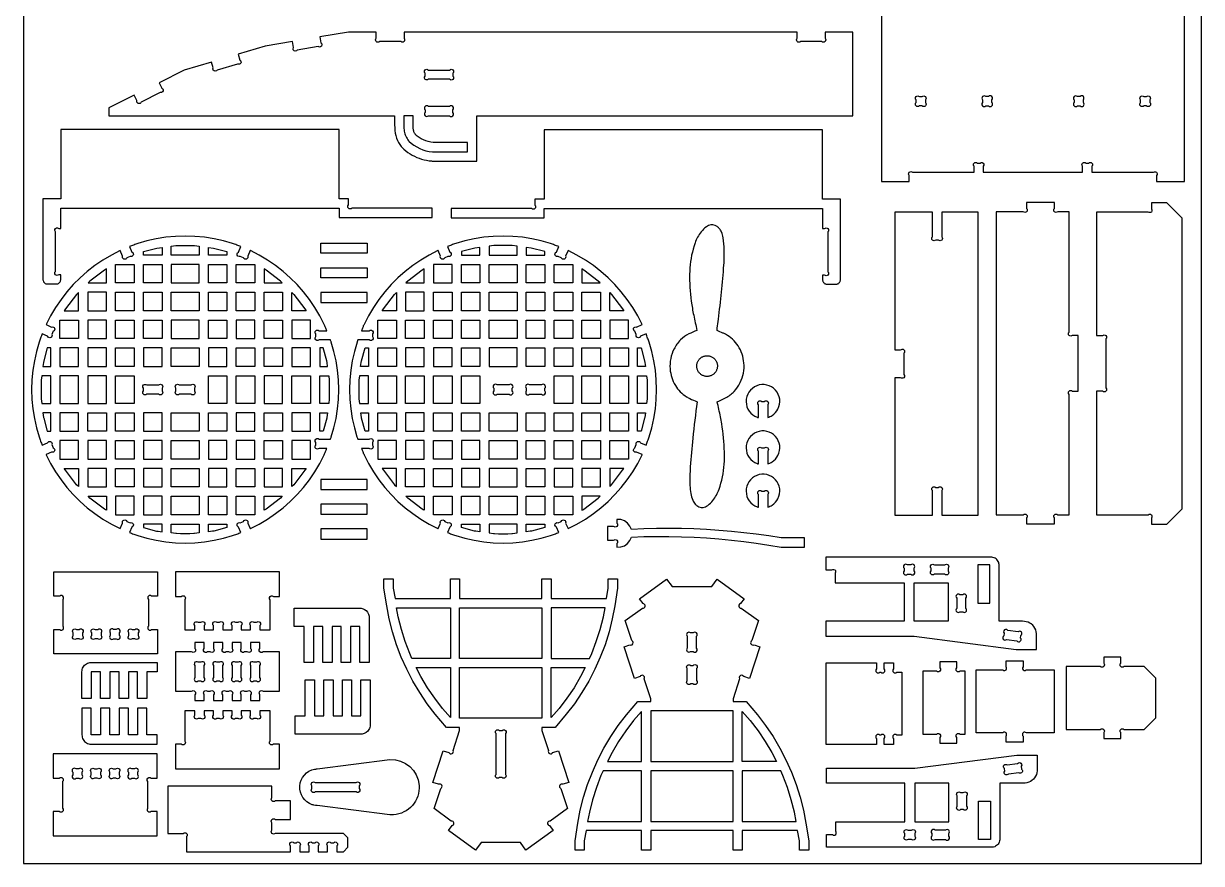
# Model space of a CAD drawing. Extents: x 9.7 to 25.6, y 2.8 to 20.8.
# Drawn here: x 9.75 to 25.62, y 2.76 to 14.08 of the extents above; entities that cross this region are included whole.
import ezdxf

# ---------------------------------------------------------------- set-up
doc = ezdxf.new("R2010")
doc.units = 0
doc.header["$MEASUREMENT"] = 0
doc.layers.get('0').update_dxf_attribs({"linetype": 'CONTINUOUS'})
doc.layers.add('SECTIONCUTEDGES', color=18, linetype='CONTINUOUS')

msp = doc.modelspace()

# ---------------------------------------------------------------- linework, layer by layer
for points in [[(25.617, 20.781), (9.748, 20.781), (9.748, 2.759), (25.617, 2.759)], [(10.614, 10.459), (10.614, 10.209), (10.864, 10.209), (10.864, 10.459)], [(10.614, 10.084), (10.614, 9.834), (10.864, 9.834), (10.864, 10.084)], [(10.614, 9.709), (10.614, 9.459), (10.864, 9.459), (10.864, 9.709)], [(11.364, 8.584), (11.614, 8.584), (11.614, 8.834), (11.364, 8.834)], [(12.614, 8.834), (12.614, 8.584), (12.864, 8.584), (12.864, 8.834)], [(15.521, 8.834), (15.521, 8.584), (15.271, 8.584), (15.271, 8.834)], [(16.771, 8.584), (16.521, 8.584), (16.521, 8.834), (16.771, 8.834)], [(10.614, 8.209), (10.864, 8.209), (10.864, 8.459), (10.614, 8.459)], [(11.364, 8.209), (11.614, 8.209), (11.614, 8.459), (11.364, 8.459)], [(16.771, 8.209), (16.521, 8.209), (16.521, 8.459), (16.771, 8.459)], [(11.364, 7.709), (11.364, 7.459), (11.614, 7.459), (11.614, 7.709)], [(16.771, 7.709), (16.771, 7.459), (16.521, 7.459), (16.521, 7.709)]]:
    msp.add_lwpolyline(points, close=True)
for points in [[(21.898, 13.052), (21.898, 13.016, -1), (21.854, 12.971), (21.817, 12.971, -1), (21.773, 13.016), (21.773, 13.052, -1), (21.817, 13.096), (21.854, 13.096, -1)], [(22.712, 12.971), (22.748, 12.971, 1), (22.793, 13.016), (22.793, 13.052, 1), (22.748, 13.096), (22.712, 13.096, 1), (22.668, 13.052), (22.668, 13.016, 1)], [(23.945, 12.971), (23.982, 12.971, 1), (24.026, 13.016), (24.026, 13.052, 1), (23.982, 13.096), (23.945, 13.096, 1), (23.901, 13.052), (23.901, 13.016, 1)], [(24.877, 12.971), (24.84, 12.971, -1), (24.796, 13.016), (24.796, 13.052, -1), (24.84, 13.096), (24.877, 13.096, -1), (24.921, 13.052), (24.921, 13.016, -1)], [(21.655, 6.658), (21.702, 6.658, 1), (21.746, 6.702), (21.746, 6.739, 1), (21.702, 6.783), (21.655, 6.783, 1), (21.611, 6.739), (21.611, 6.702, 1)], [(12.182, 5.264), (12.182, 5.426, 1), (12.138, 5.47), (12.102, 5.47, 1), (12.057, 5.426), (12.057, 5.264, 1), (12.102, 5.22), (12.138, 5.22, 1)], [(12.352, 5.22), (12.388, 5.22, 1), (12.432, 5.264), (12.432, 5.426, 1), (12.388, 5.47), (12.352, 5.47, 1), (12.307, 5.426), (12.307, 5.264, 1)], [(12.682, 5.264), (12.682, 5.426, 1), (12.638, 5.47), (12.602, 5.47, 1), (12.557, 5.426), (12.557, 5.264, 1), (12.602, 5.22), (12.638, 5.22, 1)], [(12.852, 5.22), (12.888, 5.22, 1), (12.932, 5.264), (12.932, 5.426, 1), (12.888, 5.47), (12.852, 5.47, 1), (12.807, 5.426), (12.807, 5.264, 1)], [(18.734, 5.429), (18.77, 5.429, -1), (18.815, 5.385), (18.815, 5.223, -1), (18.77, 5.179), (18.734, 5.179, -1), (18.69, 5.223), (18.69, 5.385, -1)], [(10.456, 3.909), (10.492, 3.909, 1), (10.536, 3.953), (10.536, 3.989, 1), (10.492, 4.034), (10.456, 4.034, 1), (10.411, 3.989), (10.411, 3.953, 1)], [(21.664, 3.207), (21.711, 3.207, -1), (21.755, 3.163), (21.755, 3.126, -1), (21.711, 3.082), (21.664, 3.082, -1), (21.62, 3.126), (21.62, 3.163, -1)]]:
    msp.add_lwpolyline(points, format="xyb", close=True)
at = {"layer": 'SECTIONCUTEDGES'}
msp.add_lwpolyline([(21.306, 17.294), (21.306, 11.95), (21.681, 11.95), (21.681, 12.031, -1), (21.725, 12.075), (22.553, 12.075), (22.553, 12.156, -1), (22.597, 12.2), (22.634, 12.2, -1), (22.678, 12.156), (22.678, 12.075), (24.016, 12.075), (24.016, 12.156, -1), (24.06, 12.2), (24.096, 12.2, -1), (24.141, 12.156), (24.141, 12.075), (24.969, 12.075, -1), (25.013, 12.031), (25.013, 11.95), (25.388, 11.95), (25.388, 17.294, -1)], format="xyb", dxfattribs=at)
for points in [[(10.899, 12.838), (14.747, 12.838, 0.002134), (14.748, 12.677, 0.087341), (14.774, 12.535, 0.074516), (14.836, 12.424, 0.050894), (14.871, 12.386, 0.0521), (14.985, 12.307, 0.105525), (15.246, 12.228, 0.010514), (15.264, 12.227, 0.005257), (15.301, 12.226), (15.855, 12.226), (15.855, 12.838), (20.921, 12.838), (20.921, 13.963), (20.546, 13.963), (20.546, 13.883, -1), (20.502, 13.838), (20.215, 13.838, -1), (20.171, 13.883), (20.171, 13.963), (14.874, 13.963), (14.874, 13.883, -1), (14.83, 13.838), (14.544, 13.838, -1), (14.499, 13.883), (14.499, 13.963), (14.124, 13.963), (13.741, 13.9), (13.755, 13.82, -1), (13.719, 13.769), (13.436, 13.721, -1), (13.385, 13.757), (13.372, 13.837), (13.004, 13.774), (12.639, 13.667), (12.662, 13.589, -1), (12.632, 13.535), (12.357, 13.454, -1), (12.302, 13.484), (12.279, 13.561), (11.914, 13.454), (11.574, 13.283), (11.61, 13.211, -1), (11.59, 13.152), (11.334, 13.023, -1), (11.275, 13.043), (11.239, 13.115), (10.899, 12.944)], [(15.202, 13.454), (15.488, 13.454, -1), (15.533, 13.41), (15.533, 13.373, -1), (15.488, 13.329), (15.202, 13.329, -1), (15.157, 13.373), (15.157, 13.41, -1)], [(15.488, 12.963), (15.202, 12.963, 1), (15.157, 12.918), (15.157, 12.882, 1), (15.202, 12.838), (15.488, 12.838, 1), (15.533, 12.882), (15.533, 12.918, 1)], [(10.028, 10.588), (10.034, 10.583), (10.041, 10.578), (10.049, 10.574), (10.056, 10.572), (10.064, 10.57), (10.072, 10.57), (10.187, 10.57), (10.195, 10.57), (10.203, 10.572), (10.211, 10.574), (10.219, 10.578), (10.225, 10.583), (10.231, 10.588), (10.237, 10.594), (10.241, 10.601), (10.245, 10.608), (10.248, 10.616), (10.249, 10.624), (10.25, 10.632), (10.25, 10.695), (10.222, 10.695, -1), (10.178, 10.739), (10.178, 11.275, -1), (10.222, 11.32), (10.25, 11.32), (10.25, 11.591), (14.001, 11.591), (14.001, 11.466), (15.251, 11.466), (15.251, 11.591), (14.17, 11.591, -1), (14.126, 11.635), (14.126, 11.716), (14.001, 11.716), (14.001, 12.653), (10.25, 12.653), (10.25, 11.716), (10.01, 11.716), (10.01, 10.632), (10.01, 10.624), (10.012, 10.616), (10.015, 10.608), (10.018, 10.601), (10.023, 10.594)], [(15.511, 11.462), (16.762, 11.462), (16.762, 11.587), (20.513, 11.587), (20.513, 11.316), (20.54, 11.316, -1), (20.584, 11.272), (20.584, 10.735, -1), (20.54, 10.691), (20.513, 10.691), (20.513, 10.628), (20.513, 10.62), (20.515, 10.612), (20.517, 10.605), (20.521, 10.597), (20.526, 10.59), (20.531, 10.584), (20.537, 10.579), (20.544, 10.574), (20.551, 10.571), (20.559, 10.568), (20.567, 10.567), (20.575, 10.566), (20.69, 10.566), (20.698, 10.567), (20.706, 10.568), (20.714, 10.571), (20.721, 10.574), (20.728, 10.579), (20.734, 10.584), (20.74, 10.59), (20.744, 10.597), (20.748, 10.605), (20.75, 10.612), (20.752, 10.62), (20.753, 10.628), (20.753, 11.712), (20.513, 11.712), (20.513, 12.65), (16.762, 12.65), (16.762, 11.712), (16.637, 11.712), (16.637, 11.632, -1), (16.593, 11.587), (15.511, 11.587)], [(22.85, 7.46), (23.216, 7.46, -1), (23.26, 7.416), (23.26, 7.335), (23.636, 7.335), (23.636, 7.416, -1), (23.68, 7.46), (23.833, 7.46), (23.833, 9.082, -1), (23.877, 9.126), (23.958, 9.126), (23.958, 9.876), (23.877, 9.876, -1), (23.833, 9.92), (23.833, 11.543), (23.68, 11.543, -1), (23.636, 11.587), (23.636, 11.668), (23.26, 11.668), (23.26, 11.587, -1), (23.216, 11.543), (22.85, 11.543)], [(24.205, 7.457), (24.898, 7.457, -1), (24.942, 7.413), (24.942, 7.332), (25.151, 7.332), (25.359, 7.541), (25.359, 11.457), (25.151, 11.665), (24.942, 11.665), (24.942, 11.584, -1), (24.898, 11.54), (24.205, 11.54), (24.205, 9.874), (24.286, 9.874, -1), (24.33, 9.83), (24.33, 9.168, -1), (24.286, 9.124), (24.205, 9.124)], [(21.484, 7.453), (21.993, 7.453), (21.993, 7.784, -1), (22.037, 7.828), (22.074, 7.828, -1), (22.118, 7.784), (22.118, 7.453), (22.609, 7.453), (22.609, 11.536), (22.118, 11.536), (22.118, 11.205, -1), (22.074, 11.161), (22.037, 11.161, -1), (21.993, 11.205), (21.993, 11.536), (21.484, 11.536), (21.484, 9.682), (21.564, 9.682, -1), (21.609, 9.638), (21.609, 9.351, -1), (21.564, 9.307), (21.484, 9.307)], [(19.093, 8.982, 0.012814), (19.207, 9.037, 0.085914), (19.322, 9.122, 0.076352), (19.403, 9.24, 0.135164), (19.453, 9.505, 0.121603), (19.375, 9.735, 0.128291), (19.206, 9.892, 0.017184), (19.17, 9.909, 0.007976), (19.091, 9.943, 0.007834), (19.091, 9.944, -0.023506), (19.091, 9.945, -0.019175), (19.094, 9.975, 0.003968), (19.11, 10.095, 0.011178), (19.183, 10.826, 0.026495), (19.188, 11.032, 0.033037), (19.173, 11.193, 0.066175), (19.15, 11.271, 0.057683), (19.123, 11.315, 0.071733), (19.094, 11.344), (19.066, 11.36), (19.036, 11.368), (19.006, 11.368), (18.977, 11.359, 0.062361), (18.947, 11.341, 0.061497), (18.877, 11.274, 0.08401), (18.795, 11.124, 0.06761), (18.725, 10.786, 0.025167), (18.722, 10.621, 0.032023), (18.758, 10.242, 0.010958), (18.776, 10.148, 0.005026), (18.82, 9.945, 0.014369), (18.712, 9.896, 0.083555), (18.599, 9.815, 0.076766), (18.512, 9.695, 0.139856), (18.458, 9.425, 0.11486), (18.529, 9.203, 0.123917), (18.681, 9.05, 0.022471), (18.725, 9.026, 0.010705), (18.821, 8.982, 0.003396), (18.764, 8.49, 0.010881), (18.73, 8.107, 0.025112), (18.726, 7.855, 0.035354), (18.737, 7.744, 0.054853), (18.764, 7.655, 0.086229), (18.796, 7.604, 0.024265), (18.807, 7.593, 0.026496), (18.819, 7.583), (18.847, 7.567), (18.877, 7.559), (18.906, 7.559), (18.935, 7.568, 0.062362), (18.966, 7.585, 0.061498), (19.035, 7.653, 0.08401), (19.118, 7.803, 0.067609), (19.188, 8.141, 0.025165), (19.191, 8.306, 0.032019), (19.154, 8.685, 0.010958), (19.137, 8.779, 0.005025)], [(11.051, 7.273), (11.083, 7.347, -1), (11.141, 7.37), (11.184, 7.352, -1), (11.208, 7.294), (11.176, 7.219, -0.003882), (11.232, 7.199, 0.011648), (11.288, 7.179), (11.411, 7.143), (11.537, 7.115), (11.665, 7.095), (11.795, 7.082), (11.926, 7.078), (12.057, 7.082), (12.187, 7.095), (12.315, 7.115), (12.441, 7.143), (12.564, 7.179, 0.011648), (12.62, 7.199, -0.003882), (12.676, 7.219), (12.644, 7.294, -1), (12.668, 7.352), (12.711, 7.37, -1), (12.769, 7.347), (12.801, 7.273, -0.003922), (12.803, 7.273, 0.011767), (12.804, 7.274), (12.921, 7.333), (13.034, 7.4), (13.143, 7.474), (13.245, 7.553), (13.342, 7.639), (13.434, 7.73), (13.519, 7.827), (13.599, 7.93), (13.673, 8.038), (13.739, 8.152), (13.799, 8.268, 0.011769), (13.817, 8.311, -0.003923), (13.835, 8.353), (13.729, 8.353, -1), (13.685, 8.397), (13.685, 8.434, -1), (13.729, 8.478), (13.883, 8.478, -0.003873), (13.888, 8.493, 0.011621), (13.894, 8.509), (13.929, 8.633), (13.958, 8.758), (13.978, 8.886), (13.99, 9.015), (13.995, 9.147), (13.99, 9.278), (13.978, 9.408), (13.958, 9.536), (13.929, 9.661), (13.894, 9.785, 0.011648), (13.888, 9.8, -0.003882), (13.883, 9.815), (13.729, 9.815, -1), (13.685, 9.86), (13.685, 9.896, -1), (13.729, 9.94), (13.835, 9.94, -0.003932), (13.817, 9.983, 0.011797), (13.799, 10.025), (13.739, 10.142), (13.673, 10.255), (13.599, 10.363), (13.519, 10.466), (13.434, 10.563), (13.342, 10.654), (13.245, 10.74), (13.143, 10.82), (13.035, 10.893), (12.921, 10.96), (12.804, 11.02, 0.011767), (12.803, 11.02, -0.003922), (12.801, 11.021), (12.769, 10.947, -1), (12.711, 10.923), (12.668, 10.942, -1), (12.644, 11), (12.676, 11.074, -0.003882), (12.62, 11.095, 0.011648), (12.564, 11.114), (12.441, 11.15), (12.315, 11.178), (12.187, 11.199), (12.057, 11.211), (11.926, 11.215), (11.795, 11.211), (11.665, 11.199), (11.537, 11.178), (11.411, 11.15), (11.288, 11.114, 0.011648), (11.232, 11.095, -0.003882), (11.176, 11.074), (11.208, 11, -1), (11.184, 10.942), (11.141, 10.923, -1), (11.083, 10.947), (11.051, 11.021, -0.003922), (11.049, 11.02, 0.011767), (11.048, 11.02), (10.931, 10.96), (10.817, 10.893), (10.709, 10.82), (10.607, 10.74), (10.51, 10.654), (10.418, 10.563), (10.333, 10.466), (10.253, 10.363), (10.179, 10.255), (10.113, 10.142), (10.053, 10.025, 0.011798), (10.052, 10.023, -0.003933), (10.052, 10.022), (10.126, 9.99, -1), (10.149, 9.932), (10.131, 9.889, -1), (10.073, 9.865), (9.999, 9.897, -0.003882), (9.978, 9.841, 0.011648), (9.958, 9.785), (9.923, 9.661), (9.894, 9.536), (9.874, 9.408), (9.862, 9.278), (9.857, 9.147), (9.862, 9.015), (9.874, 8.886), (9.894, 8.758), (9.923, 8.633), (9.958, 8.509, 0.011621), (9.978, 8.453, -0.003873), (9.999, 8.397), (10.073, 8.428, -1), (10.131, 8.405), (10.149, 8.361, -1), (10.126, 8.303), (10.052, 8.272, -0.003923), (10.052, 8.27, 0.01177), (10.053, 8.268), (10.113, 8.152), (10.179, 8.038), (10.253, 7.93), (10.333, 7.827), (10.418, 7.73), (10.51, 7.639), (10.607, 7.553), (10.709, 7.474), (10.818, 7.4), (10.931, 7.333), (11.048, 7.274, 0.011767), (11.049, 7.273, -0.003922)], [(16.958, 7.219), (16.926, 7.294, -1), (16.95, 7.352), (16.993, 7.37, -1), (17.051, 7.347), (17.083, 7.273, -0.003922), (17.085, 7.273, 0.011767), (17.086, 7.274), (17.203, 7.333), (17.317, 7.4), (17.425, 7.474), (17.527, 7.553), (17.624, 7.639), (17.716, 7.73), (17.801, 7.827), (17.881, 7.93), (17.955, 8.038), (18.022, 8.152), (18.081, 8.268, 0.01177), (18.082, 8.27, -0.003923), (18.082, 8.272), (18.008, 8.303, -1), (17.985, 8.361), (18.003, 8.405, -1), (18.061, 8.428), (18.135, 8.397, -0.003873), (18.156, 8.453, 0.011621), (18.176, 8.509), (18.212, 8.633), (18.24, 8.758), (18.26, 8.886), (18.272, 9.015), (18.277, 9.147), (18.272, 9.278), (18.26, 9.408), (18.24, 9.536), (18.211, 9.661), (18.176, 9.785, 0.011648), (18.156, 9.841, -0.003882), (18.135, 9.897), (18.061, 9.865, -1), (18.003, 9.889), (17.985, 9.932, -1), (18.008, 9.99), (18.082, 10.022, -0.003933), (18.082, 10.023, 0.011798), (18.081, 10.025), (18.022, 10.142), (17.955, 10.255), (17.881, 10.363), (17.801, 10.466), (17.716, 10.563), (17.624, 10.654), (17.527, 10.74), (17.425, 10.82), (17.317, 10.893), (17.203, 10.96), (17.086, 11.02, 0.011767), (17.085, 11.02, -0.003922), (17.083, 11.021), (17.051, 10.947, -1), (16.993, 10.923), (16.95, 10.942, -1), (16.926, 11), (16.958, 11.074, -0.003882), (16.902, 11.095, 0.011648), (16.846, 11.114), (16.723, 11.15), (16.597, 11.178), (16.469, 11.199), (16.339, 11.211), (16.208, 11.215), (16.077, 11.211), (15.947, 11.199), (15.819, 11.178), (15.693, 11.15), (15.57, 11.114, 0.011648), (15.514, 11.095, -0.003882), (15.458, 11.074), (15.49, 11, -1), (15.466, 10.942), (15.423, 10.923, -1), (15.365, 10.947), (15.333, 11.021, -0.003922), (15.331, 11.02, 0.011767), (15.33, 11.02), (15.213, 10.96), (15.1, 10.893), (14.991, 10.82), (14.889, 10.74), (14.792, 10.654), (14.7, 10.563), (14.615, 10.466), (14.535, 10.363), (14.461, 10.255), (14.395, 10.142), (14.335, 10.025, 0.011798), (14.317, 9.983, -0.003932), (14.299, 9.94), (14.405, 9.94, -1), (14.449, 9.896), (14.449, 9.86, -1), (14.405, 9.815), (14.251, 9.815, -0.003882), (14.246, 9.8, 0.011648), (14.241, 9.785), (14.205, 9.661), (14.176, 9.536), (14.156, 9.408), (14.144, 9.278), (14.139, 9.147), (14.144, 9.015), (14.156, 8.886), (14.176, 8.758), (14.205, 8.633), (14.24, 8.509, 0.011621), (14.246, 8.493, -0.003873), (14.252, 8.478), (14.405, 8.478, -1), (14.449, 8.434), (14.449, 8.397, -1), (14.405, 8.353), (14.299, 8.353, -0.003923), (14.317, 8.311, 0.01177), (14.335, 8.268), (14.395, 8.152), (14.462, 8.038), (14.535, 7.93), (14.615, 7.827), (14.7, 7.73), (14.792, 7.639), (14.889, 7.553), (14.991, 7.474), (15.1, 7.4), (15.213, 7.333), (15.33, 7.274, 0.011767), (15.331, 7.273, -0.003922), (15.333, 7.273), (15.365, 7.347, -1), (15.423, 7.37), (15.466, 7.352, -1), (15.49, 7.294), (15.458, 7.219, -0.003873), (15.514, 7.199, 0.011621), (15.57, 7.179), (15.694, 7.143), (15.819, 7.115), (15.947, 7.095), (16.077, 7.082), (16.208, 7.078), (16.339, 7.082), (16.469, 7.095), (16.597, 7.115), (16.722, 7.143), (16.846, 7.179, 0.011621), (16.902, 7.199, -0.003873)], [(11.408, 9.209), (11.569, 9.209, -1), (11.614, 9.165), (11.614, 9.128, -1), (11.569, 9.084), (11.408, 9.084, -1), (11.364, 9.128), (11.364, 9.165, -1)], [(11.845, 9.209), (12.007, 9.209, -1), (12.051, 9.165), (12.051, 9.128, -1), (12.007, 9.084), (11.845, 9.084, -1), (11.801, 9.128), (11.801, 9.165, -1)], [(16.289, 9.209), (16.128, 9.209, 1), (16.083, 9.165), (16.083, 9.128, 1), (16.128, 9.084), (16.289, 9.084, 1), (16.333, 9.128), (16.333, 9.165, 1)], [(16.771, 9.128), (16.771, 9.165, 1), (16.726, 9.209), (16.565, 9.209, 1), (16.521, 9.165), (16.521, 9.128, 1), (16.565, 9.084), (16.726, 9.084, 1)], [(19.648, 8.769), (19.648, 8.942, -1), (19.692, 8.986), (19.729, 8.986, -1), (19.773, 8.942), (19.773, 8.769, 0.063472), (19.833, 8.798, 0.13308), (19.912, 8.884, 0.691874), (19.626, 9.198, 0.691227), (19.633, 8.773, 0.012807), (19.64, 8.771, -0.004269)], [(19.648, 8.144), (19.648, 8.317, -1), (19.692, 8.361), (19.729, 8.361, -1), (19.773, 8.317), (19.773, 8.144, 0.063472), (19.833, 8.173, 0.13308), (19.912, 8.259, 0.691874), (19.626, 8.573, 0.691227), (19.633, 8.148, 0.012807), (19.64, 8.146, -0.004269)], [(19.648, 7.56), (19.648, 7.733, -1), (19.692, 7.778), (19.729, 7.778, -1), (19.773, 7.733), (19.773, 7.561, 0.063472), (19.833, 7.589, 0.13308), (19.912, 7.676, 0.691874), (19.626, 7.99, 0.691227), (19.633, 7.565, 0.012807), (19.64, 7.563, -0.004269)], [(17.617, 7.115), (17.698, 7.115, -1), (17.742, 7.071), (17.742, 7.021), (17.793, 7.025), (17.842, 7.042), (17.884, 7.071), (17.916, 7.111), (17.937, 7.158), (18.106, 7.164), (18.274, 7.167), (18.443, 7.166), (18.612, 7.163), (18.781, 7.156), (18.949, 7.146), (19.117, 7.133), (19.285, 7.117), (19.453, 7.098), (19.62, 7.075), (19.787, 7.05), (19.953, 7.021), (20.268, 7.021), (20.268, 7.146), (19.953, 7.146), (19.787, 7.173), (19.62, 7.197), (19.452, 7.217), (19.285, 7.234), (19.117, 7.249), (18.948, 7.26), (18.78, 7.268), (18.611, 7.272), (18.443, 7.274), (18.274, 7.272), (18.105, 7.268), (17.937, 7.26), (17.916, 7.307), (17.884, 7.347), (17.842, 7.376), (17.793, 7.393), (17.742, 7.397), (17.742, 7.347, -1), (17.698, 7.303), (17.617, 7.303)], [(20.555, 5.823), (21.746, 5.823), (23.121, 5.644), (23.396, 5.644), (23.396, 5.834), (23.395, 5.859), (23.391, 5.883), (23.384, 5.907), (23.373, 5.93), (23.36, 5.951), (23.343, 5.97), (23.324, 5.987), (23.303, 6), (23.281, 6.011), (23.257, 6.018), (23.232, 6.022), (23.207, 6.023), (22.892, 6.023), (22.892, 6.773), (22.892, 6.788), (22.889, 6.803), (22.885, 6.817), (22.879, 6.831), (22.87, 6.844), (22.86, 6.856), (22.849, 6.866), (22.836, 6.874), (22.822, 6.88), (22.808, 6.885), (22.792, 6.887), (22.777, 6.887), (20.555, 6.887), (20.555, 6.715), (20.636, 6.715, -1), (20.68, 6.671), (20.68, 6.543), (21.611, 6.543), (21.611, 6.023), (20.555, 6.023)], [(10.155, 5.583), (10.155, 5.912), (10.235, 5.912, 1), (10.28, 5.957), (10.28, 6.318, 1), (10.235, 6.362), (10.155, 6.362), (10.155, 6.692), (11.555, 6.692), (11.555, 6.362), (11.474, 6.362, 1), (11.43, 6.318), (11.43, 5.957, 1), (11.474, 5.912), (11.555, 5.912), (11.555, 5.583)], [(11.795, 6.359), (11.876, 6.359, -1), (11.92, 6.314), (11.92, 5.909), (12.057, 5.909), (12.057, 5.965, -1), (12.101, 6.01), (12.138, 6.01, -1), (12.182, 5.965), (12.182, 5.909), (12.307, 5.909), (12.307, 5.965, -1), (12.352, 6.01), (12.388, 6.01, -1), (12.432, 5.965), (12.432, 5.909), (12.557, 5.909), (12.557, 5.965, -1), (12.602, 6.01), (12.638, 6.01, -1), (12.682, 5.965), (12.682, 5.909), (12.807, 5.909), (12.807, 5.965, -1), (12.852, 6.01), (12.888, 6.01, -1), (12.932, 5.965), (12.932, 5.909), (13.07, 5.909), (13.07, 6.314, -1), (13.114, 6.359), (13.195, 6.359), (13.195, 6.688), (11.795, 6.688)], [(22.019, 6.783), (22.16, 6.783, -1), (22.204, 6.739), (22.204, 6.702, -1), (22.16, 6.658), (22.019, 6.658, -1), (21.975, 6.702), (21.975, 6.739, -1)], [(17.751, 6.595), (17.751, 6.47), (17.714, 6.231), (17.68, 6.055), (17.636, 5.88), (17.582, 5.708), (17.518, 5.54), (17.445, 5.376), (17.362, 5.216), (17.27, 5.062), (17.169, 4.912), (17.06, 4.769), (16.908, 4.592), (16.732, 4.592), (16.732, 4.553), (16.82, 4.282, 1), (16.876, 4.254), (16.953, 4.279), (17.092, 3.851), (17.015, 3.826, 1), (16.986, 3.77), (17.074, 3.499), (16.844, 3.331, 1), (16.834, 3.269), (16.882, 3.204), (16.517, 2.94), (16.444, 3.041), (15.911, 3.041), (15.838, 2.94), (15.473, 3.204), (15.521, 3.269, 1), (15.511, 3.331), (15.281, 3.499), (15.369, 3.77, 1), (15.34, 3.826), (15.263, 3.851), (15.403, 4.279), (15.479, 4.254, 1), (15.535, 4.282), (15.623, 4.553), (15.623, 4.592), (15.447, 4.592), (15.295, 4.769), (15.186, 4.912), (15.085, 5.062), (14.993, 5.216), (14.91, 5.376), (14.837, 5.54), (14.773, 5.708), (14.719, 5.88), (14.675, 6.055), (14.641, 6.231), (14.604, 6.47), (14.604, 6.595), (14.729, 6.595), (14.729, 6.47), (14.754, 6.33), (15.498, 6.33), (15.498, 6.595), (15.623, 6.595), (15.623, 6.33), (16.732, 6.33), (16.732, 6.595), (16.857, 6.595), (16.857, 6.33), (17.601, 6.33), (17.626, 6.47), (17.626, 6.595)], [(17.303, 2.937), (17.178, 2.937), (17.178, 3.062), (17.215, 3.3), (17.249, 3.477), (17.293, 3.651), (17.347, 3.823), (17.411, 3.991), (17.485, 4.156), (17.567, 4.315), (17.659, 4.47), (17.76, 4.619), (17.869, 4.762), (18.022, 4.94), (18.198, 4.94), (18.198, 4.978), (18.11, 5.249, 1), (18.054, 5.278), (17.977, 5.253), (17.838, 5.681), (17.915, 5.706, 1), (17.943, 5.762), (17.855, 6.033), (18.086, 6.2, 1), (18.095, 6.262), (18.048, 6.327), (18.412, 6.592), (18.486, 6.491), (19.019, 6.491), (19.092, 6.592), (19.456, 6.327), (19.409, 6.262, 1), (19.418, 6.2), (19.649, 6.033), (19.561, 5.762, 1), (19.589, 5.706), (19.666, 5.681), (19.527, 5.253), (19.45, 5.278, 1), (19.394, 5.249), (19.306, 4.978), (19.306, 4.94), (19.482, 4.94), (19.635, 4.762), (19.744, 4.619), (19.845, 4.47), (19.937, 4.315), (20.019, 4.156), (20.093, 3.991), (20.157, 3.823), (20.211, 3.651), (20.255, 3.477), (20.289, 3.3), (20.326, 3.062), (20.326, 2.937), (20.201, 2.937), (20.201, 3.062), (20.176, 3.201), (19.431, 3.201), (19.431, 2.937), (19.306, 2.937), (19.306, 3.201), (18.198, 3.201), (18.198, 2.937), (18.073, 2.937), (18.073, 3.201), (17.328, 3.201), (17.303, 3.062)], [(22.319, 6.336), (22.319, 6.195, 1), (22.363, 6.151), (22.4, 6.151, 1), (22.444, 6.195), (22.444, 6.336, 1), (22.4, 6.38), (22.363, 6.38, 1)], [(13.529, 5.466), (13.529, 5.951), (13.392, 5.951), (13.392, 6.201), (14.279, 6.201, -0.118357), (14.34, 6.184, -0.238349), (14.403, 6.092, -0.016364), (14.404, 6.087, -0.008181), (14.404, 6.076), (14.404, 5.466), (14.279, 5.466), (14.279, 5.951), (14.154, 5.951), (14.154, 5.466), (14.029, 5.466), (14.029, 5.951), (13.904, 5.951), (13.904, 5.466), (13.779, 5.466), (13.779, 5.951), (13.654, 5.951), (13.654, 5.466)], [(10.542, 5.868), (10.542, 5.832, -1), (10.498, 5.787), (10.461, 5.787, -1), (10.417, 5.832), (10.417, 5.868, -1), (10.461, 5.912), (10.498, 5.912, -1)], [(10.711, 5.912), (10.748, 5.912, -1), (10.792, 5.868), (10.792, 5.832, -1), (10.748, 5.787), (10.711, 5.787, -1), (10.667, 5.832), (10.667, 5.868, -1)], [(10.917, 5.868), (10.917, 5.832, 1), (10.961, 5.787), (10.998, 5.787, 1), (11.042, 5.832), (11.042, 5.868, 1), (10.998, 5.912), (10.961, 5.912, 1)], [(11.211, 5.912), (11.248, 5.912, -1), (11.292, 5.868), (11.292, 5.832, -1), (11.248, 5.787), (11.211, 5.787, -1), (11.167, 5.832), (11.167, 5.868, -1)], [(18.69, 5.822), (18.69, 5.66, 1), (18.734, 5.616), (18.77, 5.616, 1), (18.815, 5.66), (18.815, 5.822, 1), (18.77, 5.866), (18.734, 5.866, 1)], [(22.991, 5.777), (23.131, 5.759, 1), (23.181, 5.797), (23.185, 5.833, 1), (23.147, 5.882), (23.007, 5.901, 1), (22.958, 5.862), (22.953, 5.826, 1)], [(11.795, 5.079), (12.013, 5.079, -1), (12.057, 5.034), (12.057, 4.954), (12.182, 4.954), (12.182, 5.034, -1), (12.227, 5.079), (12.263, 5.079, -1), (12.307, 5.034), (12.307, 4.954), (12.432, 4.954), (12.432, 5.034, -1), (12.477, 5.079), (12.513, 5.079, -1), (12.557, 5.034), (12.557, 4.954), (12.682, 4.954), (12.682, 5.034, -1), (12.727, 5.079), (12.763, 5.079, -1), (12.807, 5.034), (12.807, 4.954), (12.932, 4.954), (12.932, 5.034, -1), (12.977, 5.079), (13.195, 5.079), (13.195, 5.612), (12.977, 5.612, -1), (12.932, 5.656), (12.932, 5.737), (12.807, 5.737), (12.807, 5.656, -1), (12.763, 5.612), (12.727, 5.612, -1), (12.682, 5.656), (12.682, 5.737), (12.557, 5.737), (12.557, 5.656, -1), (12.513, 5.612), (12.477, 5.612, -1), (12.432, 5.656), (12.432, 5.737), (12.307, 5.737), (12.307, 5.656, -1), (12.263, 5.612), (12.227, 5.612, -1), (12.182, 5.656), (12.182, 5.737), (12.057, 5.737), (12.057, 5.656, -1), (12.013, 5.612), (11.795, 5.612)], [(21.343, 4.363), (21.343, 4.444, 1), (21.298, 4.488), (21.283, 4.488, 1), (21.239, 4.444), (21.239, 4.363), (20.559, 4.363), (20.559, 5.461), (21.239, 5.461), (21.239, 5.38, 1), (21.283, 5.336), (21.298, 5.336, 1), (21.343, 5.38), (21.343, 5.461), (21.468, 5.461), (21.468, 5.38, 1), (21.512, 5.336), (21.582, 5.336), (21.582, 4.488), (21.512, 4.488, 1), (21.468, 4.444), (21.468, 4.363)], [(21.862, 4.503), (22.047, 4.503, -1), (22.091, 4.458), (22.091, 4.378), (22.32, 4.378), (22.32, 4.458, -1), (22.364, 4.503), (22.435, 4.503), (22.435, 5.35), (22.364, 5.35, -1), (22.32, 5.394), (22.32, 5.475), (22.091, 5.475), (22.091, 5.394, -1), (22.047, 5.35), (21.862, 5.35)], [(22.984, 4.394), (22.984, 4.475, 1), (22.94, 4.519), (22.581, 4.519), (22.581, 5.367), (22.94, 5.367, 1), (22.984, 5.411), (22.984, 5.492), (23.213, 5.492), (23.213, 5.411, 1), (23.257, 5.367), (23.631, 5.367), (23.631, 4.519), (23.258, 4.519, 1), (23.213, 4.475), (23.213, 4.394)], [(23.792, 4.566), (24.256, 4.566, -1), (24.3, 4.522), (24.3, 4.441), (24.529, 4.441), (24.529, 4.522, -1), (24.573, 4.566), (24.843, 4.566), (25, 4.722), (25, 5.257), (24.843, 5.413), (24.573, 5.413, -1), (24.529, 5.458), (24.529, 5.538), (24.3, 5.538), (24.3, 5.458, -1), (24.256, 5.413), (23.792, 5.413)], [(13.406, 4.5), (13.406, 4.75), (13.543, 4.75), (13.543, 5.236), (13.668, 5.236), (13.668, 4.75), (13.793, 4.75), (13.793, 5.236), (13.918, 5.236), (13.918, 4.75), (14.043, 4.75), (14.043, 5.236), (14.168, 5.236), (14.168, 4.75), (14.293, 4.75), (14.293, 5.236), (14.418, 5.236), (14.418, 4.625, -0.118358), (14.402, 4.564, -0.238347), (14.31, 4.502, -0.016364), (14.304, 4.501, -0.008182), (14.293, 4.5)], [(11.92, 4.815), (11.92, 4.409, -1), (11.876, 4.365), (11.795, 4.365), (11.795, 4.036), (13.195, 4.036), (13.195, 4.365), (13.114, 4.365, -1), (13.07, 4.409), (13.07, 4.815), (12.932, 4.815), (12.932, 4.758, -1), (12.888, 4.714), (12.852, 4.714, -1), (12.807, 4.758), (12.807, 4.815), (12.682, 4.815), (12.682, 4.758, -1), (12.638, 4.714), (12.602, 4.714, -1), (12.557, 4.758), (12.557, 4.815), (12.432, 4.815), (12.432, 4.758, -1), (12.388, 4.714), (12.352, 4.714, -1), (12.307, 4.758), (12.307, 4.815), (12.182, 4.815), (12.182, 4.758, -1), (12.138, 4.714), (12.101, 4.714, -1), (12.057, 4.758), (12.057, 4.815)], [(16.115, 3.96), (16.115, 4.509, -1), (16.159, 4.553), (16.196, 4.553, -1), (16.24, 4.509), (16.24, 3.96, -1), (16.196, 3.916), (16.159, 3.916, -1)], [(10.149, 3.129), (11.549, 3.129), (11.549, 3.459), (11.468, 3.459, -1), (11.424, 3.503), (11.424, 3.864, -1), (11.468, 3.909), (11.549, 3.909), (11.549, 4.238), (10.149, 4.238), (10.149, 3.909), (10.23, 3.909, -1), (10.274, 3.864), (10.274, 3.503, -1), (10.23, 3.459), (10.149, 3.459)], [(14.682, 4.158, -0.413459), (15.078, 3.81, -0.414214), (14.731, 3.415, -0.016364), (14.707, 3.414, -0.015719), (14.682, 3.415), (13.702, 3.539, -0.017008), (13.66, 3.545, -0.032737), (13.638, 3.551, -0.767327), (13.67, 4.03, -0.024226), (13.686, 4.032, 0.007215), (13.702, 4.034)], [(20.564, 2.978), (20.564, 3.149), (20.645, 3.149, 1), (20.689, 3.194), (20.689, 3.321), (21.62, 3.321), (21.62, 3.842), (20.564, 3.842), (20.564, 4.042), (21.754, 4.042), (23.13, 4.22), (23.404, 4.22), (23.404, 4.031), (23.404, 4.006), (23.4, 3.981), (23.393, 3.957), (23.382, 3.935), (23.368, 3.914), (23.352, 3.895), (23.333, 3.878), (23.312, 3.864), (23.289, 3.854), (23.265, 3.846), (23.24, 3.842), (23.215, 3.842), (22.9, 3.842), (22.9, 3.092), (22.9, 3.077), (22.898, 3.062), (22.893, 3.047), (22.887, 3.033), (22.879, 3.021), (22.869, 3.009), (22.857, 2.999), (22.844, 2.991), (22.831, 2.984), (22.816, 2.98), (22.801, 2.978), (22.786, 2.978)], [(10.706, 4.034), (10.742, 4.034, -1), (10.786, 3.989), (10.786, 3.953, -1), (10.742, 3.909), (10.706, 3.909, -1), (10.661, 3.953), (10.661, 3.989, -1)], [(10.956, 4.034), (10.992, 4.034, -1), (11.036, 3.989), (11.036, 3.953, -1), (10.992, 3.909), (10.956, 3.909, -1), (10.911, 3.953), (10.911, 3.989, -1)], [(11.161, 3.989), (11.161, 3.953, 1), (11.206, 3.909), (11.242, 3.909, 1), (11.286, 3.953), (11.286, 3.989, 1), (11.242, 4.034), (11.206, 4.034, 1)], [(23, 4.088), (23.139, 4.106, -1), (23.189, 4.068), (23.194, 4.032, -1), (23.156, 3.982), (23.016, 3.964, -1), (22.966, 4.002), (22.962, 4.039, -1)], [(14.227, 3.724), (13.678, 3.724, -1), (13.634, 3.768), (13.634, 3.805, -1), (13.678, 3.849), (14.227, 3.849, -1), (14.271, 3.805), (14.271, 3.768, -1)], [(11.694, 3.164), (11.9, 3.164, -1), (11.944, 3.12), (11.944, 2.914), (13.344, 2.914), (13.344, 2.995, -1), (13.389, 3.039), (13.425, 3.039, -1), (13.469, 2.995), (13.469, 2.914), (13.594, 2.914), (13.594, 2.995, -1), (13.639, 3.039), (13.675, 3.039, -1), (13.719, 2.995), (13.719, 2.914), (13.844, 2.914), (13.844, 2.995, -1), (13.889, 3.039), (13.925, 3.039, -1), (13.969, 2.995), (13.969, 2.914), (14.057, 2.914), (14.119, 2.977), (14.119, 3.102), (14.057, 3.164), (13.139, 3.164, -1), (13.094, 3.209), (13.094, 3.307, -1), (13.139, 3.352), (13.344, 3.352), (13.344, 3.602), (13.139, 3.602, -1), (13.094, 3.646), (13.094, 3.802), (11.694, 3.802)], [(22.372, 3.714), (22.408, 3.714, -1), (22.452, 3.669), (22.452, 3.529, -1), (22.408, 3.484), (22.372, 3.484, -1), (22.327, 3.529), (22.327, 3.669, -1)], [(22.028, 3.082), (22.169, 3.082, 1), (22.213, 3.126), (22.213, 3.163, 1), (22.169, 3.207), (22.028, 3.207, 1), (21.984, 3.163), (21.984, 3.126, 1)]]:
    msp.add_lwpolyline(points, format="xyb", close=True, dxfattribs=at)
for points in [[(15.03, 12.582), (15.028, 12.585), (15.022, 12.594), (15.017, 12.603), (15.012, 12.613), (15.008, 12.622), (15.005, 12.632), (15.002, 12.643), (15, 12.653), (14.999, 12.663), (14.998, 12.674), (14.997, 12.688), (14.997, 12.838), (14.872, 12.838), (14.872, 12.686), (14.873, 12.667), (14.874, 12.649), (14.877, 12.631), (14.881, 12.613), (14.886, 12.596), (14.891, 12.579), (14.898, 12.562), (14.906, 12.546), (14.915, 12.53), (14.924, 12.515), (14.935, 12.5), (14.942, 12.492), (14.971, 12.466), (15.007, 12.44), (15.045, 12.417), (15.085, 12.397), (15.126, 12.38), (15.169, 12.367), (15.212, 12.358), (15.257, 12.353), (15.304, 12.351), (15.73, 12.351), (15.73, 12.476), (15.306, 12.476), (15.267, 12.477), (15.233, 12.482), (15.2, 12.489), (15.168, 12.498), (15.136, 12.511), (15.106, 12.526), (15.077, 12.544), (15.049, 12.564), (15.036, 12.575)], [(13.754, 11.122), (14.379, 11.122), (14.379, 10.987), (13.754, 10.987)], [(11.364, 10.959), (11.364, 11.006), (11.546, 11.055), (11.614, 11.063), (11.614, 10.959)], [(11.739, 10.959), (11.739, 11.08), (11.802, 11.088), (11.864, 11.09), (11.989, 11.09), (12.05, 11.088), (12.114, 11.08), (12.114, 10.959)], [(12.239, 10.959), (12.239, 11.063), (12.306, 11.055), (12.489, 11.006), (12.489, 10.959)], [(15.646, 10.959), (15.896, 10.959), (15.896, 11.063), (15.829, 11.055), (15.646, 11.006)], [(16.085, 11.088), (16.021, 11.08), (16.021, 10.959), (16.396, 10.959), (16.396, 11.08), (16.332, 11.088), (16.271, 11.09), (16.146, 11.09)], [(16.521, 11.063), (16.521, 10.959), (16.771, 10.959), (16.771, 11.006), (16.588, 11.055)], [(10.989, 10.584), (10.989, 10.834), (11.239, 10.834), (11.239, 10.584)], [(11.364, 10.584), (11.364, 10.834), (11.614, 10.834), (11.614, 10.584)], [(11.739, 10.584), (12.114, 10.584), (12.114, 10.834), (11.739, 10.834)], [(12.239, 10.584), (12.239, 10.834), (12.489, 10.834), (12.489, 10.584)], [(12.614, 10.584), (12.614, 10.834), (12.864, 10.834), (12.864, 10.584)], [(15.521, 10.584), (15.521, 10.834), (15.271, 10.834), (15.271, 10.584)], [(15.646, 10.584), (15.646, 10.834), (15.896, 10.834), (15.896, 10.584)], [(16.021, 10.584), (16.021, 10.834), (16.396, 10.834), (16.396, 10.584)], [(16.521, 10.584), (16.521, 10.834), (16.771, 10.834), (16.771, 10.584)], [(16.896, 10.584), (16.896, 10.834), (17.146, 10.834), (17.146, 10.584)], [(10.618, 10.584), (10.864, 10.584), (10.864, 10.776), (10.837, 10.758), (10.643, 10.609)], [(12.989, 10.776), (12.989, 10.584), (13.234, 10.584), (13.209, 10.609), (13.015, 10.758)], [(13.754, 10.789), (14.379, 10.789), (14.379, 10.653), (13.754, 10.653)], [(14.925, 10.609), (14.9, 10.584), (15.146, 10.584), (15.146, 10.776), (15.119, 10.758)], [(17.271, 10.584), (17.516, 10.584), (17.491, 10.609), (17.297, 10.758), (17.271, 10.776)], [(10.297, 10.209), (10.489, 10.209), (10.489, 10.454), (10.463, 10.429), (10.315, 10.236)], [(10.989, 10.209), (10.989, 10.459), (11.239, 10.459), (11.239, 10.209)], [(11.364, 10.209), (11.364, 10.459), (11.614, 10.459), (11.614, 10.209)], [(11.739, 10.209), (11.739, 10.459), (12.114, 10.459), (12.114, 10.209)], [(12.239, 10.209), (12.239, 10.459), (12.489, 10.459), (12.489, 10.209)], [(12.614, 10.209), (12.614, 10.459), (12.864, 10.459), (12.864, 10.209)], [(12.989, 10.209), (12.989, 10.459), (13.239, 10.459), (13.239, 10.209)], [(13.364, 10.209), (13.364, 10.454), (13.389, 10.429), (13.537, 10.236), (13.555, 10.209)], [(13.754, 10.456), (13.754, 10.32), (14.379, 10.32), (14.379, 10.456)], [(14.597, 10.236), (14.746, 10.429), (14.771, 10.454), (14.771, 10.209), (14.579, 10.209)], [(14.896, 10.209), (15.146, 10.209), (15.146, 10.459), (14.896, 10.459)], [(15.521, 10.209), (15.271, 10.209), (15.271, 10.459), (15.521, 10.459)], [(15.646, 10.209), (15.646, 10.459), (15.896, 10.459), (15.896, 10.209)], [(16.021, 10.209), (16.021, 10.459), (16.396, 10.459), (16.396, 10.209)], [(16.771, 10.209), (16.521, 10.209), (16.521, 10.459), (16.771, 10.459)], [(16.896, 10.209), (16.896, 10.459), (17.146, 10.459), (17.146, 10.209)], [(17.271, 10.209), (17.271, 10.459), (17.521, 10.459), (17.521, 10.209)], [(17.646, 10.209), (17.646, 10.454), (17.671, 10.429), (17.819, 10.236), (17.837, 10.209)], [(10.239, 9.834), (10.239, 10.084), (10.489, 10.084), (10.489, 9.834)], [(10.989, 9.834), (10.989, 10.084), (11.239, 10.084), (11.239, 9.834)], [(11.364, 9.834), (11.364, 10.084), (11.614, 10.084), (11.614, 9.834)], [(11.739, 9.834), (12.114, 9.834), (12.114, 10.084), (11.739, 10.084)], [(12.239, 9.834), (12.239, 10.084), (12.489, 10.084), (12.489, 9.834)], [(12.614, 9.834), (12.864, 9.834), (12.864, 10.084), (12.614, 10.084)], [(12.989, 9.834), (12.989, 10.084), (13.239, 10.084), (13.239, 9.834)], [(13.364, 9.834), (13.614, 9.834), (13.614, 10.084), (13.364, 10.084)], [(14.521, 9.834), (14.521, 10.084), (14.771, 10.084), (14.771, 9.834)], [(14.896, 9.834), (14.896, 10.084), (15.146, 10.084), (15.146, 9.834)], [(15.521, 9.834), (15.271, 9.834), (15.271, 10.084), (15.521, 10.084)], [(15.646, 10.084), (15.896, 10.084), (15.896, 9.834), (15.646, 9.834)], [(16.021, 10.084), (16.396, 10.084), (16.396, 9.834), (16.021, 9.834)], [(16.521, 9.834), (16.521, 10.084), (16.771, 10.084), (16.771, 9.834)], [(16.896, 9.834), (16.896, 10.084), (17.146, 10.084), (17.146, 9.834)], [(17.271, 9.834), (17.271, 10.084), (17.521, 10.084), (17.521, 9.834)], [(17.646, 9.834), (17.896, 9.834), (17.896, 10.084), (17.646, 10.084)], [(10.007, 9.459), (10.114, 9.459), (10.114, 9.709), (10.067, 9.709), (10.02, 9.532), (10.015, 9.512)], [(10.239, 9.709), (10.239, 9.459), (10.489, 9.459), (10.489, 9.709)], [(10.989, 9.459), (10.989, 9.709), (11.239, 9.709), (11.239, 9.459)], [(11.364, 9.459), (11.614, 9.459), (11.614, 9.709), (11.364, 9.709)], [(11.739, 9.459), (11.739, 9.709), (12.114, 9.709), (12.114, 9.459)], [(12.239, 9.459), (12.489, 9.459), (12.489, 9.709), (12.239, 9.709)], [(12.614, 9.459), (12.614, 9.709), (12.864, 9.709), (12.864, 9.459)], [(12.989, 9.459), (12.989, 9.709), (13.239, 9.709), (13.239, 9.459)], [(13.364, 9.709), (13.364, 9.459), (13.614, 9.459), (13.614, 9.709)], [(13.845, 9.459), (13.837, 9.512), (13.832, 9.532), (13.785, 9.709), (13.739, 9.709), (13.739, 9.459)], [(14.289, 9.459), (14.297, 9.512), (14.302, 9.532), (14.349, 9.709), (14.396, 9.709), (14.396, 9.459)], [(14.521, 9.459), (14.521, 9.709), (14.771, 9.709), (14.771, 9.459)], [(14.896, 9.459), (15.146, 9.459), (15.146, 9.709), (14.896, 9.709)], [(15.271, 9.709), (15.271, 9.459), (15.521, 9.459), (15.521, 9.709)], [(15.896, 9.459), (15.646, 9.459), (15.646, 9.709), (15.896, 9.709)], [(16.021, 9.459), (16.396, 9.459), (16.396, 9.709), (16.021, 9.709)], [(16.521, 9.459), (16.521, 9.709), (16.771, 9.709), (16.771, 9.459)], [(16.896, 9.459), (16.896, 9.709), (17.146, 9.709), (17.146, 9.459)], [(17.271, 9.459), (17.271, 9.709), (17.521, 9.709), (17.521, 9.459)], [(17.646, 9.459), (17.646, 9.709), (17.896, 9.709), (17.896, 9.459)], [(18.021, 9.459), (18.021, 9.709), (18.067, 9.709), (18.114, 9.532), (18.119, 9.512), (18.127, 9.459)], [(18.946, 9.325), (18.938, 9.325), (18.929, 9.327), (18.921, 9.329), (18.912, 9.331), (18.904, 9.335), (18.896, 9.338), (18.888, 9.342), (18.881, 9.347), (18.873, 9.352), (18.867, 9.357), (18.86, 9.363), (18.854, 9.369), (18.848, 9.376), (18.843, 9.383), (18.838, 9.39), (18.834, 9.397), (18.83, 9.405), (18.826, 9.413), (18.824, 9.421), (18.821, 9.43), (18.819, 9.439), (18.818, 9.447), (18.817, 9.456), (18.817, 9.465), (18.817, 9.473), (18.818, 9.482), (18.82, 9.491), (18.822, 9.499), (18.824, 9.508), (18.827, 9.516), (18.831, 9.524), (18.835, 9.532), (18.839, 9.539), (18.844, 9.546), (18.85, 9.553), (18.856, 9.56), (18.862, 9.566), (18.868, 9.572), (18.875, 9.577), (18.883, 9.582), (18.89, 9.586), (18.898, 9.59), (18.906, 9.593), (18.914, 9.596), (18.923, 9.599), (18.931, 9.6), (18.94, 9.602), (18.949, 9.602), (18.958, 9.603), (18.966, 9.602), (18.975, 9.601), (18.983, 9.6), (18.992, 9.598), (19, 9.595), (19.009, 9.592), (19.017, 9.589), (19.025, 9.585), (19.032, 9.58), (19.039, 9.575), (19.046, 9.57), (19.052, 9.564), (19.059, 9.558), (19.064, 9.551), (19.07, 9.544), (19.075, 9.537), (19.079, 9.529), (19.083, 9.522), (19.086, 9.514), (19.089, 9.505), (19.091, 9.497), (19.093, 9.488), (19.095, 9.48), (19.095, 9.471), (19.095, 9.462), (19.095, 9.454), (19.094, 9.445), (19.093, 9.436), (19.091, 9.428), (19.088, 9.419), (19.085, 9.411), (19.082, 9.403), (19.078, 9.395), (19.073, 9.388), (19.068, 9.381), (19.063, 9.374), (19.057, 9.367), (19.051, 9.361), (19.044, 9.355), (19.037, 9.35), (19.03, 9.345), (19.022, 9.341), (19.015, 9.337), (19.007, 9.334), (18.998, 9.331), (18.99, 9.328), (18.981, 9.327), (18.972, 9.325), (18.964, 9.324), (18.955, 9.324)], [(9.993, 8.959), (10.114, 8.959), (10.114, 9.334), (9.993, 9.334), (9.985, 9.274), (9.985, 9.02)], [(10.239, 8.959), (10.489, 8.959), (10.489, 9.334), (10.239, 9.334)], [(10.614, 8.959), (10.864, 8.959), (10.864, 9.334), (10.614, 9.334)], [(10.989, 8.959), (10.989, 9.334), (11.239, 9.334), (11.239, 8.959)], [(12.239, 8.959), (12.239, 9.334), (12.489, 9.334), (12.489, 8.959)], [(12.614, 8.959), (12.614, 9.334), (12.864, 9.334), (12.864, 8.959)], [(12.989, 8.959), (13.239, 8.959), (13.239, 9.334), (12.989, 9.334)], [(13.364, 8.959), (13.364, 9.334), (13.614, 9.334), (13.614, 8.959)], [(13.867, 9.02), (13.859, 8.959), (13.739, 8.959), (13.739, 9.334), (13.859, 9.334), (13.867, 9.274)], [(14.267, 9.02), (14.275, 8.959), (14.396, 8.959), (14.396, 9.334), (14.275, 9.334), (14.267, 9.274)], [(14.521, 8.959), (14.521, 9.334), (14.771, 9.334), (14.771, 8.959)], [(14.896, 8.959), (14.896, 9.334), (15.146, 9.334), (15.146, 8.959)], [(15.521, 8.959), (15.271, 8.959), (15.271, 9.334), (15.521, 9.334)], [(15.896, 8.959), (15.646, 8.959), (15.646, 9.334), (15.896, 9.334)], [(16.896, 8.959), (16.896, 9.334), (17.146, 9.334), (17.146, 8.959)], [(17.271, 8.959), (17.271, 9.334), (17.521, 9.334), (17.521, 8.959)], [(17.646, 8.959), (17.646, 9.334), (17.896, 9.334), (17.896, 8.959)], [(18.021, 8.959), (18.021, 9.334), (18.141, 9.334), (18.149, 9.274), (18.149, 9.02), (18.141, 8.959)], [(10.067, 8.584), (10.114, 8.584), (10.114, 8.834), (10.009, 8.834), (10.018, 8.77), (10.02, 8.762)], [(10.239, 8.584), (10.489, 8.584), (10.489, 8.834), (10.239, 8.834)], [(10.614, 8.834), (10.864, 8.834), (10.864, 8.584), (10.614, 8.584)], [(10.989, 8.584), (10.989, 8.834), (11.239, 8.834), (11.239, 8.584)], [(11.739, 8.584), (11.739, 8.834), (12.114, 8.834), (12.114, 8.584)], [(12.239, 8.584), (12.239, 8.834), (12.489, 8.834), (12.489, 8.584)], [(12.989, 8.584), (12.989, 8.834), (13.239, 8.834), (13.239, 8.584)], [(13.364, 8.834), (13.364, 8.584), (13.614, 8.584), (13.614, 8.834)], [(13.739, 8.584), (13.739, 8.834), (13.843, 8.834), (13.834, 8.77), (13.832, 8.762), (13.785, 8.584)], [(14.349, 8.584), (14.302, 8.762), (14.3, 8.77), (14.291, 8.834), (14.396, 8.834), (14.396, 8.584)], [(14.521, 8.584), (14.521, 8.834), (14.771, 8.834), (14.771, 8.584)], [(14.896, 8.584), (15.146, 8.584), (15.146, 8.834), (14.896, 8.834)], [(15.646, 8.584), (15.646, 8.834), (15.896, 8.834), (15.896, 8.584)], [(16.021, 8.584), (16.021, 8.834), (16.396, 8.834), (16.396, 8.584)], [(16.896, 8.584), (16.896, 8.834), (17.146, 8.834), (17.146, 8.584)], [(17.271, 8.584), (17.271, 8.834), (17.521, 8.834), (17.521, 8.584)], [(17.646, 8.584), (17.646, 8.834), (17.896, 8.834), (17.896, 8.584)], [(18.021, 8.584), (18.021, 8.834), (18.125, 8.834), (18.116, 8.77), (18.115, 8.762), (18.067, 8.584)], [(10.239, 8.209), (10.489, 8.209), (10.489, 8.459), (10.239, 8.459)], [(10.989, 8.209), (10.989, 8.459), (11.239, 8.459), (11.239, 8.209)], [(11.739, 8.209), (11.739, 8.459), (12.114, 8.459), (12.114, 8.209)], [(12.239, 8.209), (12.489, 8.209), (12.489, 8.459), (12.239, 8.459)], [(12.614, 8.209), (12.864, 8.209), (12.864, 8.459), (12.614, 8.459)], [(12.989, 8.209), (12.989, 8.459), (13.239, 8.459), (13.239, 8.209)], [(13.364, 8.459), (13.364, 8.209), (13.614, 8.209), (13.614, 8.459)], [(14.521, 8.209), (14.771, 8.209), (14.771, 8.459), (14.521, 8.459)], [(14.896, 8.209), (15.146, 8.209), (15.146, 8.459), (14.896, 8.459)], [(15.521, 8.209), (15.271, 8.209), (15.271, 8.459), (15.521, 8.459)], [(15.646, 8.209), (15.896, 8.209), (15.896, 8.459), (15.646, 8.459)], [(16.021, 8.209), (16.021, 8.459), (16.396, 8.459), (16.396, 8.209)], [(16.896, 8.209), (16.896, 8.459), (17.146, 8.459), (17.146, 8.209)], [(17.271, 8.209), (17.271, 8.459), (17.521, 8.459), (17.521, 8.209)], [(17.646, 8.209), (17.646, 8.459), (17.896, 8.459), (17.896, 8.209)], [(10.463, 7.864), (10.315, 8.058), (10.297, 8.084), (10.489, 8.084), (10.489, 7.839)], [(10.614, 7.834), (10.864, 7.834), (10.864, 8.084), (10.614, 8.084)], [(10.989, 7.834), (10.989, 8.084), (11.239, 8.084), (11.239, 7.834)], [(11.364, 7.834), (11.614, 7.834), (11.614, 8.084), (11.364, 8.084)], [(11.739, 7.834), (11.739, 8.084), (12.114, 8.084), (12.114, 7.834)], [(12.239, 7.834), (12.489, 7.834), (12.489, 8.084), (12.239, 8.084)], [(12.614, 7.834), (12.614, 8.084), (12.864, 8.084), (12.864, 7.834)], [(12.989, 7.834), (13.239, 7.834), (13.239, 8.084), (12.989, 8.084)], [(13.389, 7.864), (13.364, 7.839), (13.364, 8.084), (13.555, 8.084), (13.537, 8.058)], [(13.754, 7.935), (13.754, 7.799), (14.379, 7.799), (14.379, 7.935)], [(14.746, 7.864), (14.771, 7.839), (14.771, 8.084), (14.579, 8.084), (14.597, 8.058)], [(15.146, 7.834), (14.896, 7.834), (14.896, 8.084), (15.146, 8.084)], [(15.271, 7.834), (15.271, 8.084), (15.521, 8.084), (15.521, 7.834)], [(15.646, 7.834), (15.896, 7.834), (15.896, 8.084), (15.646, 8.084)], [(16.021, 8.084), (16.021, 7.834), (16.396, 7.834), (16.396, 8.084)], [(16.521, 7.834), (16.521, 8.084), (16.771, 8.084), (16.771, 7.834)], [(16.896, 7.834), (17.146, 7.834), (17.146, 8.084), (16.896, 8.084)], [(17.271, 7.834), (17.521, 7.834), (17.521, 8.084), (17.271, 8.084)], [(17.646, 7.839), (17.671, 7.864), (17.819, 8.058), (17.837, 8.084), (17.646, 8.084)], [(10.618, 7.709), (10.864, 7.709), (10.864, 7.519), (10.852, 7.525), (10.837, 7.535), (10.643, 7.684)], [(10.989, 7.459), (11.239, 7.459), (11.239, 7.709), (10.989, 7.709)], [(11.739, 7.459), (11.739, 7.709), (12.114, 7.709), (12.114, 7.459)], [(12.239, 7.459), (12.239, 7.709), (12.489, 7.709), (12.489, 7.459)], [(12.614, 7.459), (12.614, 7.709), (12.864, 7.709), (12.864, 7.459)], [(13, 7.525), (12.989, 7.519), (12.989, 7.709), (13.234, 7.709), (13.209, 7.684), (13.015, 7.535)], [(14.925, 7.684), (14.9, 7.709), (15.146, 7.709), (15.146, 7.519), (15.134, 7.525), (15.119, 7.535)], [(15.521, 7.459), (15.271, 7.459), (15.271, 7.709), (15.521, 7.709)], [(15.646, 7.459), (15.646, 7.709), (15.896, 7.709), (15.896, 7.459)], [(16.021, 7.709), (16.396, 7.709), (16.396, 7.459), (16.021, 7.459)], [(17.146, 7.459), (16.896, 7.459), (16.896, 7.709), (17.146, 7.709)], [(17.271, 7.519), (17.282, 7.525), (17.297, 7.535), (17.491, 7.684), (17.516, 7.709), (17.271, 7.709)], [(13.754, 7.602), (13.754, 7.466), (14.379, 7.466), (14.379, 7.602)], [(11.364, 7.288), (11.541, 7.24), (11.56, 7.236), (11.614, 7.227), (11.614, 7.334), (11.364, 7.334)], [(11.739, 7.214), (11.739, 7.334), (12.114, 7.334), (12.114, 7.214), (12.053, 7.206), (12.043, 7.205), (11.989, 7.203), (11.864, 7.203), (11.809, 7.205), (11.799, 7.206)], [(12.239, 7.227), (12.239, 7.334), (12.489, 7.334), (12.489, 7.288), (12.311, 7.24), (12.292, 7.236)], [(15.646, 7.288), (15.646, 7.334), (15.896, 7.334), (15.896, 7.227), (15.843, 7.236), (15.823, 7.24)], [(16.021, 7.214), (16.081, 7.206), (16.091, 7.205), (16.146, 7.203), (16.271, 7.203), (16.325, 7.205), (16.335, 7.206), (16.396, 7.214), (16.396, 7.334), (16.021, 7.334)], [(16.574, 7.236), (16.521, 7.227), (16.521, 7.334), (16.771, 7.334), (16.771, 7.288), (16.593, 7.24)], [(13.754, 7.268), (13.754, 7.132), (14.379, 7.132), (14.379, 7.268)], [(22.605, 6.783), (22.605, 6.266), (22.767, 6.266), (22.767, 6.783)], [(21.746, 6.023), (21.746, 6.543), (22.204, 6.543), (22.204, 6.023)], [(14.981, 5.523), (14.952, 5.588), (14.891, 5.749), (14.839, 5.914), (14.796, 6.082), (14.773, 6.205), (15.498, 6.205), (15.498, 5.523)], [(15.623, 5.523), (15.623, 6.205), (16.732, 6.205), (16.732, 5.523)], [(16.857, 5.523), (17.374, 5.523), (17.403, 5.588), (17.464, 5.749), (17.516, 5.914), (17.559, 6.082), (17.582, 6.205), (16.857, 6.205)], [(10.535, 4.982), (10.535, 5.342), (10.536, 5.359), (10.539, 5.375), (10.544, 5.39), (10.551, 5.405), (10.561, 5.418), (10.571, 5.431), (10.584, 5.441), (10.597, 5.45), (10.612, 5.458), (10.627, 5.463), (10.643, 5.466), (10.66, 5.467), (11.547, 5.467), (11.547, 5.342), (11.41, 5.342), (11.41, 4.982), (11.285, 4.982), (11.285, 5.342), (11.16, 5.342), (11.16, 4.982), (11.035, 4.982), (11.035, 5.342), (10.91, 5.342), (10.91, 4.982), (10.785, 4.982), (10.785, 5.342), (10.66, 5.342), (10.66, 4.982)], [(15.498, 4.724), (15.392, 4.848), (15.287, 4.985), (15.19, 5.128), (15.102, 5.277), (15.039, 5.398), (15.498, 5.398)], [(15.623, 5.398), (16.732, 5.398), (16.732, 4.717), (15.623, 4.717)], [(16.857, 4.724), (16.857, 5.398), (17.316, 5.398), (17.253, 5.277), (17.165, 5.128), (17.068, 4.985), (16.963, 4.848)], [(10.584, 4.392), (10.597, 4.383), (10.612, 4.376), (10.627, 4.37), (10.643, 4.367), (10.66, 4.366), (11.547, 4.366), (11.547, 4.491), (11.41, 4.491), (11.41, 4.851), (11.285, 4.851), (11.285, 4.491), (11.16, 4.491), (11.16, 4.851), (11.035, 4.851), (11.035, 4.491), (10.91, 4.491), (10.91, 4.851), (10.785, 4.851), (10.785, 4.491), (10.66, 4.491), (10.66, 4.851), (10.535, 4.851), (10.535, 4.491), (10.536, 4.475), (10.539, 4.459), (10.544, 4.443), (10.551, 4.429), (10.561, 4.415), (10.571, 4.403)], [(17.613, 4.133), (18.073, 4.133), (18.073, 4.808), (17.966, 4.684), (17.861, 4.546), (17.765, 4.403), (17.676, 4.255)], [(18.198, 4.133), (19.306, 4.133), (19.306, 4.815), (18.198, 4.815)], [(19.431, 4.133), (19.431, 4.808), (19.538, 4.684), (19.643, 4.546), (19.739, 4.403), (19.828, 4.255), (19.891, 4.133)], [(17.347, 3.326), (18.073, 3.326), (18.073, 4.008), (17.555, 4.008), (17.526, 3.944), (17.465, 3.782), (17.413, 3.617), (17.371, 3.45)], [(18.198, 3.326), (19.306, 3.326), (19.306, 4.008), (18.198, 4.008)], [(19.431, 3.326), (20.157, 3.326), (20.133, 3.45), (20.091, 3.617), (20.039, 3.782), (19.978, 3.944), (19.949, 4.008), (19.431, 4.008)], [(21.755, 3.321), (22.213, 3.321), (22.213, 3.842), (21.755, 3.842)], [(22.614, 3.082), (22.614, 3.599), (22.775, 3.599), (22.775, 3.082)]]:
    msp.add_lwpolyline(points, close=True, dxfattribs=at)

doc.saveas('drawing.dxf')
